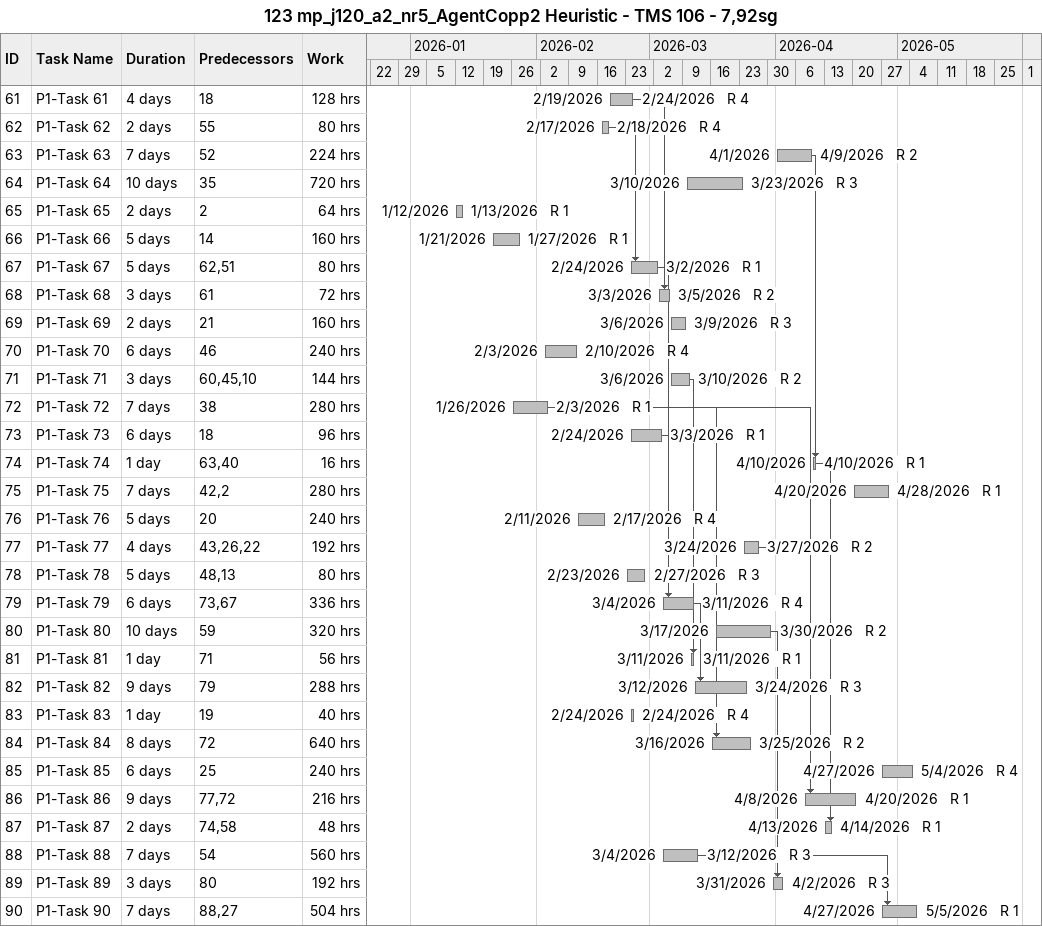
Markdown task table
123 mp_j120_a2_nr5_AgentCopp2 Heuristic - TMS 106 - 7,92sg

| ID | Task | Duration | Start | Finish | Predecessors | Resources | Work (h) |
|---|---|---|---|---|---|---|---|
| 61 | P1-Task 61 | 4d | 2026-02-19 | 2026-02-24 | 18 | R 4 | 128 |
| 62 | P1-Task 62 | 2d | 2026-02-17 | 2026-02-18 | 55 | R 4 | 80 |
| 63 | P1-Task 63 | 7d | 2026-04-01 | 2026-04-09 | 52 | R 2 | 224 |
| 64 | P1-Task 64 | 10d | 2026-03-10 | 2026-03-23 | 35 | R 3 | 720 |
| 65 | P1-Task 65 | 2d | 2026-01-12 | 2026-01-13 | 2 | R 1 | 64 |
| 66 | P1-Task 66 | 5d | 2026-01-21 | 2026-01-27 | 14 | R 1 | 160 |
| 67 | P1-Task 67 | 5d | 2026-02-24 | 2026-03-02 | 62, 51 | R 1 | 80 |
| 68 | P1-Task 68 | 3d | 2026-03-03 | 2026-03-05 | 61 | R 2 | 72 |
| 69 | P1-Task 69 | 2d | 2026-03-06 | 2026-03-09 | 21 | R 3 | 160 |
| 70 | P1-Task 70 | 6d | 2026-02-03 | 2026-02-10 | 46 | R 4 | 240 |
| 71 | P1-Task 71 | 3d | 2026-03-06 | 2026-03-10 | 60, 45, 10 | R 2 | 144 |
| 72 | P1-Task 72 | 7d | 2026-01-26 | 2026-02-03 | 38 | R 1 | 280 |
| 73 | P1-Task 73 | 6d | 2026-02-24 | 2026-03-03 | 18 | R 1 | 96 |
| 74 | P1-Task 74 | 1d | 2026-04-10 | 2026-04-10 | 63, 40 | R 1 | 16 |
| 75 | P1-Task 75 | 7d | 2026-04-20 | 2026-04-28 | 42, 2 | R 1 | 280 |
| 76 | P1-Task 76 | 5d | 2026-02-11 | 2026-02-17 | 20 | R 4 | 240 |
| 77 | P1-Task 77 | 4d | 2026-03-24 | 2026-03-27 | 43, 26, 22 | R 2 | 192 |
| 78 | P1-Task 78 | 5d | 2026-02-23 | 2026-02-27 | 48, 13 | R 3 | 80 |
| 79 | P1-Task 79 | 6d | 2026-03-04 | 2026-03-11 | 73, 67 | R 4 | 336 |
| 80 | P1-Task 80 | 10d | 2026-03-17 | 2026-03-30 | 59 | R 2 | 320 |
| 81 | P1-Task 81 | 1d | 2026-03-11 | 2026-03-11 | 71 | R 1 | 56 |
| 82 | P1-Task 82 | 9d | 2026-03-12 | 2026-03-24 | 79 | R 3 | 288 |
| 83 | P1-Task 83 | 1d | 2026-02-24 | 2026-02-24 | 19 | R 4 | 40 |
| 84 | P1-Task 84 | 8d | 2026-03-16 | 2026-03-25 | 72 | R 2 | 640 |
| 85 | P1-Task 85 | 6d | 2026-04-27 | 2026-05-04 | 25 | R 4 | 240 |
| 86 | P1-Task 86 | 9d | 2026-04-08 | 2026-04-20 | 77, 72 | R 1 | 216 |
| 87 | P1-Task 87 | 2d | 2026-04-13 | 2026-04-14 | 74, 58 | R 1 | 48 |
| 88 | P1-Task 88 | 7d | 2026-03-04 | 2026-03-12 | 54 | R 3 | 560 |
| 89 | P1-Task 89 | 3d | 2026-03-31 | 2026-04-02 | 80 | R 3 | 192 |
| 90 | P1-Task 90 | 7d | 2026-04-27 | 2026-05-05 | 88, 27 | R 1 | 504 |
